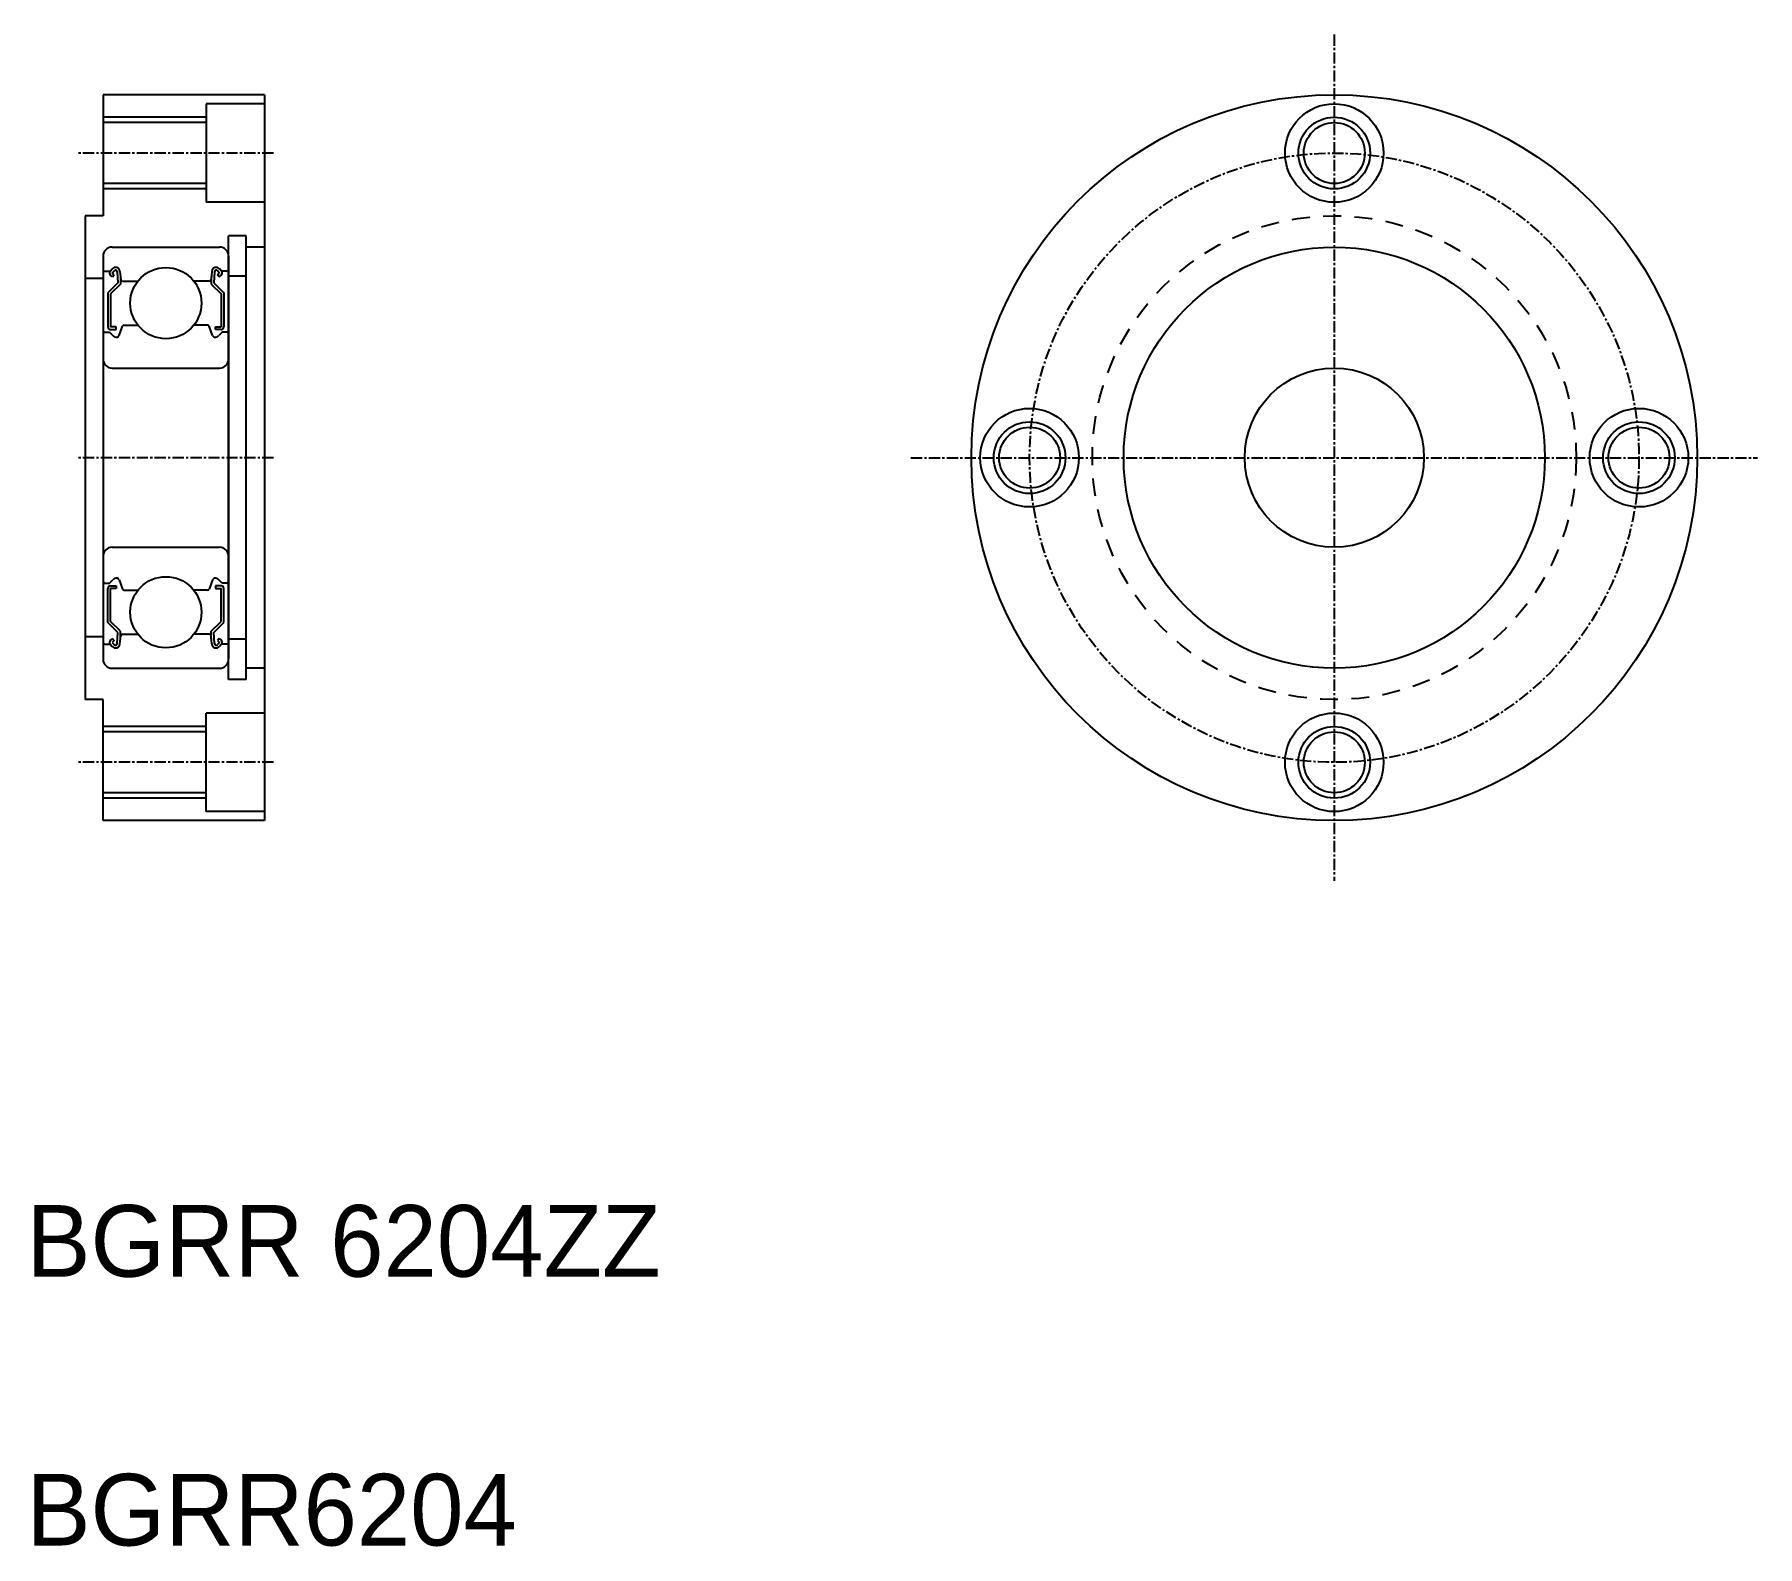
# Model space of a CAD drawing. Extents: x 291 to 483, y 138 to 306.
import ezdxf

# ---------------------------------------------------------------- set-up
doc = ezdxf.new("R2010")
doc.units = 0
doc.linetypes.add('CENTER', pattern=[2, 1.25, -0.25, 0.25, -0.25])
doc.linetypes.add('DASHED', pattern=[3.5, 2, -1.5])
doc.layers.get('0').update_dxf_attribs({"linetype": 'CONTINUOUS'})
doc.layers.add('CENTER', color=1, linetype='CENTER')

msp = doc.modelspace()

# ---------------------------------------------------------------- linework, layer by layer
for p, q in [((316.31, 299.74), (298.31, 299.74)), ((298.31, 299.74), (298.31, 286.24)), ((307.31, 299.74), (307.31, 299.74)), ((309.81, 298.74), (309.81, 287.74)), ((316.31, 298.74), (309.81, 298.74)), ((311.81, 299.74), (311.81, 299.74)), ((316.31, 299.74), (316.31, 218.74)), ((309.81, 296.64), (298.31, 296.64)), ((309.81, 289.84), (298.31, 289.84)), ((316.31, 287.74), (309.81, 287.74)), ((296.31, 286.24), (296.31, 232.24)), ((298.31, 286.24), (296.31, 286.24)), ((299.31, 282.74), (311.31, 282.74)), ((312.31, 234.49), (312.31, 283.99)), ((314.26, 283.99), (312.31, 283.99)), ((314.26, 234.49), (314.26, 283.99)), ((316.31, 282.74), (314.26, 282.74)), ((298.31, 281.74), (298.31, 236.74)), ((312.31, 281.74), (312.31, 236.74)), ((298.31, 279.24), (296.31, 279.24)), ((298.51, 280.04), (299.09, 280.04)), ((299.09, 280.04), (299.31, 280.3)), ((299.36, 279.42), (299.13, 279.62)), ((299.32, 279.85), (299.54, 280.1)), ((299.55, 279.65), (299.32, 279.85)), ((299.36, 279.42), (299.55, 279.65)), ((299.89, 279.98), (299.94, 278.74)), ((300.19, 280.02), (300.27, 279.12)), ((300.24, 279.47), (300.24, 278.62)), ((300.47, 278.94), (302.19, 278.94)), ((310.15, 278.94), (308.43, 278.94)), ((310.43, 280.02), (310.35, 279.12)), ((310.38, 279.47), (310.38, 278.62)), ((310.73, 279.98), (310.68, 278.74)), ((311.07, 279.65), (311.3, 279.85)), ((311.26, 279.42), (311.07, 279.65)), ((311.3, 279.85), (311.08, 280.1)), ((311.26, 279.42), (311.49, 279.62)), ((311.53, 280.04), (311.31, 280.3)), ((312.11, 280.04), (311.53, 280.04)), ((314.26, 279.49), (312.31, 279.49)), ((299.94, 278.74), (298.84, 277.64)), ((298.84, 277.64), (298.84, 273.84)), ((300.24, 278.62), (299.14, 277.52)), ((299.14, 277.52), (299.14, 273.84)), ((310.38, 278.62), (311.48, 277.52)), ((310.68, 278.74), (311.78, 277.64)), ((311.48, 277.52), (311.48, 273.84)), ((311.78, 277.64), (311.78, 273.84)), ((298.51, 273.24), (299.01, 273.24)), ((299.01, 273.24), (299.38, 272.87)), ((299.76, 273.84), (299.14, 273.84)), ((299.14, 273.54), (299.76, 273.54)), ((299.76, 273.54), (299.76, 273.84)), ((300.09, 272.89), (300.46, 273.91)), ((300.65, 274.04), (302.19, 274.04)), ((309.97, 274.04), (308.43, 274.04)), ((310.53, 272.89), (310.16, 273.91)), ((310.86, 273.84), (311.48, 273.84)), ((310.86, 273.54), (310.86, 273.84)), ((311.48, 273.54), (310.86, 273.54)), ((311.61, 273.24), (311.24, 272.87)), ((312.11, 273.24), (311.61, 273.24)), ((299.31, 269.24), (311.31, 269.24)), ((299.31, 249.24), (311.31, 249.24)), ((298.51, 245.24), (299.01, 245.24)), ((298.84, 240.84), (298.84, 244.64)), ((299.01, 245.24), (299.38, 245.61)), ((299.14, 244.94), (299.76, 244.94)), ((299.14, 240.96), (299.14, 244.64)), ((299.76, 244.64), (299.14, 244.64)), ((299.76, 244.94), (299.76, 244.64)), ((300.09, 245.59), (300.46, 244.57)), ((300.65, 244.44), (302.19, 244.44)), ((309.97, 244.44), (308.43, 244.44)), ((310.53, 245.59), (310.16, 244.57)), ((310.86, 244.94), (310.86, 244.64)), ((311.48, 244.94), (310.86, 244.94)), ((310.86, 244.64), (311.48, 244.64)), ((311.61, 245.24), (311.24, 245.61)), ((311.48, 240.96), (311.48, 244.64)), ((312.11, 245.24), (311.61, 245.24)), ((311.78, 240.84), (311.78, 244.64)), ((299.94, 239.74), (298.84, 240.84)), ((300.24, 239.86), (299.14, 240.96)), ((310.38, 239.86), (311.48, 240.96)), ((310.68, 239.74), (311.78, 240.84)), ((298.31, 239.24), (296.31, 239.24)), ((298.51, 238.44), (299.09, 238.44)), ((299.09, 238.44), (299.31, 238.18)), ((299.36, 239.06), (299.13, 238.86)), ((299.55, 238.83), (299.32, 238.63)), ((299.32, 238.63), (299.54, 238.38)), ((299.36, 239.06), (299.55, 238.83)), ((299.89, 238.5), (299.94, 239.74)), ((300.19, 238.46), (300.27, 239.36)), ((300.24, 239.01), (300.24, 239.86)), ((300.47, 239.54), (302.19, 239.54)), ((310.15, 239.54), (308.43, 239.54)), ((310.43, 238.46), (310.35, 239.36)), ((310.38, 239.01), (310.38, 239.86)), ((310.73, 238.5), (310.68, 239.74)), ((311.26, 239.06), (311.07, 238.83)), ((311.07, 238.83), (311.3, 238.63)), ((311.3, 238.63), (311.08, 238.38)), ((311.26, 239.06), (311.49, 238.86)), ((311.53, 238.44), (311.31, 238.18)), ((312.11, 238.44), (311.53, 238.44)), ((314.26, 238.99), (312.31, 238.99)), ((299.31, 235.74), (311.31, 235.74)), ((302.61, 235.74), (302.61, 235.74)), ((305.31, 235.74), (305.31, 235.74)), ((316.31, 235.74), (314.26, 235.74)), ((314.26, 234.49), (312.31, 234.49)), ((298.31, 232.24), (296.31, 232.24)), ((298.31, 218.74), (298.31, 232.24)), ((309.81, 219.74), (309.81, 230.74)), ((316.31, 230.74), (309.81, 230.74)), ((309.81, 228.64), (298.31, 228.64)), ((309.81, 221.84), (298.31, 221.84)), ((316.31, 219.74), (309.81, 219.74)), ((316.31, 218.74), (298.31, 218.74))]:
    msp.add_line(p, q)
at = {"color": 3}
for p, q in [((309.81, 297.24), (298.31, 297.24)), ((309.81, 289.24), (298.31, 289.24)), ((309.81, 229.24), (298.31, 229.24)), ((309.81, 221.24), (298.31, 221.24))]:
    msp.add_line(p, q, dxfattribs=at)
for centre, radius in [((435.7, 259.24), 40.5), ((435.7, 293.24), 5.5), ((435.7, 293.24), 3.4), ((435.7, 259.24), 23.5), ((305.31, 276.49), 3.97), ((435.7, 259.24), 10), ((401.7, 259.24), 5.5), ((469.7, 259.24), 5.5), ((401.7, 259.24), 3.4), ((469.7, 259.24), 3.4), ((305.31, 241.99), 3.97), ((435.7, 225.24), 5.5), ((435.7, 225.24), 3.4)]:
    msp.add_circle(centre, radius)
for centre in [(435.7, 293.24), (401.7, 259.24), (469.7, 259.24), (435.7, 225.24)]:
    msp.add_circle(centre, 4, dxfattribs=at)
at = {"color": 3, "linetype": 'DASHED'}
msp.add_circle((435.7, 259.24), 27, dxfattribs=at)
for centre, radius, start, end in [((299.31, 281.74), 1, 90, 180), ((311.31, 281.74), 1, 0, 90), ((298.51, 280.24), 0.2, 180, 270), ((299.32, 279.85), 0.3, 139.9098, 229.9963), ((299.69, 279.98), 0.5, 4.987, 139.9098), ((299.69, 279.98), 0.2, 2.3754, 139.9922), ((300.47, 279.14), 0.2, 184.987, 270), ((310.15, 279.14), 0.2, 270, 355.013), ((310.93, 279.98), 0.5, 40.0902, 175.013), ((310.93, 279.98), 0.2, 40.0078, 177.6246), ((311.3, 279.85), 0.3, 310.0037, 40.0902), ((312.11, 280.24), 0.2, 270, 0), ((298.51, 273.04), 0.2, 90, 180), ((299.14, 273.84), 0.3, 180, 270), ((300.65, 273.84), 0.2, 90, 160.0299), ((309.97, 273.84), 0.2, 19.9701, 90), ((311.48, 273.84), 0.3, 270, 0), ((312.11, 273.04), 0.2, 0, 90), ((299.81, 273.29), 0.6, 225, 272.8048), ((299.81, 272.99), 0.3, 265.5374, 340.0299), ((310.81, 272.99), 0.3, 199.9701, 274.4626), ((310.81, 273.29), 0.6, 267.1952, 315), ((299.31, 270.24), 1, 180, 270), ((311.31, 270.24), 1, 270, 0), ((299.31, 248.24), 1, 90, 180), ((311.31, 248.24), 1, 0, 90), ((298.51, 245.44), 0.2, 180, 270), ((299.14, 244.64), 0.3, 90, 180), ((299.81, 245.19), 0.6, 87.1952, 135), ((299.81, 245.49), 0.3, 19.9701, 94.4626), ((300.65, 244.64), 0.2, 199.9701, 270), ((309.97, 244.64), 0.2, 270, 340.0299), ((310.81, 245.49), 0.3, 85.5374, 160.0299), ((310.81, 245.19), 0.6, 45, 92.8048), ((311.48, 244.64), 0.3, 0, 90), ((312.11, 245.44), 0.2, 270, 0), ((298.51, 238.24), 0.2, 90, 180), ((299.32, 238.63), 0.3, 130.0037, 220.0902), ((299.69, 238.5), 0.5, 220.0902, 355.013), ((299.69, 238.5), 0.2, 220.0078, 357.6246), ((300.47, 239.34), 0.2, 90, 175.013), ((310.15, 239.34), 0.2, 4.987, 90), ((310.93, 238.5), 0.5, 184.987, 319.9098), ((310.93, 238.5), 0.2, 182.3754, 319.9922), ((311.3, 238.63), 0.3, 319.9098, 49.9963), ((312.11, 238.24), 0.2, 0, 90), ((299.31, 236.74), 1, 180, 270), ((311.31, 236.74), 1, 270, 0)]:
    msp.add_arc(centre, radius, start, end)
at = {"layer": 'CENTER', "color": 1, "linetype": 'CENTER'}
for p, q in [((435.7, 306.47), (435.7, 212.01)), ((317.31, 293.24), (295.31, 293.24)), ((317.31, 259.24), (295.31, 259.24)), ((388.46, 259.24), (482.93, 259.24)), ((317.31, 225.24), (295.31, 225.24))]:
    msp.add_line(p, q, dxfattribs=at)
msp.add_circle((435.7, 259.24), 34, dxfattribs=at)

# ---------------------------------------------------------------- texts
for s, p in [('BGRR 6204ZZ', (289.77, 167.83)), ('BGRR6204', (289.77, 137.83))]:
    msp.add_text(s, height=8).set_placement(p)

doc.saveas('drawing.dxf')
